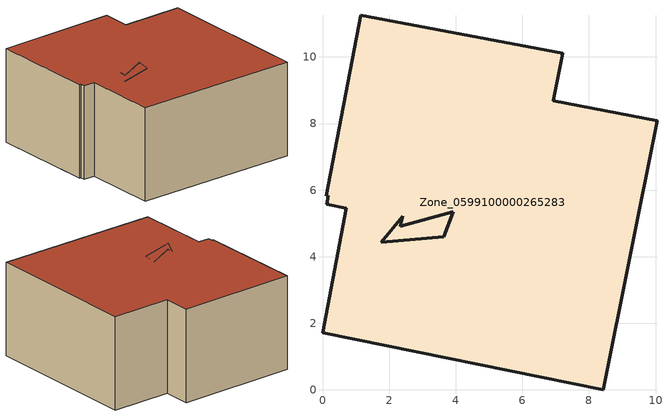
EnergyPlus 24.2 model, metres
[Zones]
Zone_0599100000265283
 floor ground (C_G): 0.71,5.46 0.13,5.58 0.17,5.83 0.11,5.84 1.14,11.26 7.21,10.11 6.93,8.68 10.04,8.09 8.44,0 0,1.71 z0; 3.93,5.35 2.34,4.91 2.41,5.22 1.76,4.44 3.64,4.61 z0
 wall outside (C_F): 8.44,0 10.04,8.09 6.93,8.68 7.21,10.11 1.14,11.26 0.11,5.84 0.17,5.83 0.13,5.58 0.71,5.46 0,1.71 8.44,0 / 3.64,4.61 1.76,4.44 2.41,5.22 2.34,4.91 3.93,5.35 3.64,4.61 z0:4.83
 roof outside (C_R): 0.13,5.58 0.71,5.46 0,1.71 8.44,0 10.04,8.09 6.93,8.68 7.21,10.11 1.14,11.26 0.11,5.84 0.17,5.83 z4.83; 2.34,4.91 3.93,5.35 3.64,4.61 1.76,4.44 2.41,5.22 z4.83
[BUILDING]
Pand.0599100000265283: North Axis=0; Terrain=City; Loads Convergence Tolerance Value=0.04; Temperature Convergence Tolerance Value=0.4; Solar Distribution=FullExterior; Maximum Number of Warmup Days=25; Minimum Number of Warmup Days=1
[Site:Location]
Rotterdam.The.Hague.AP_ZH_NLD Design_Conditions: Latitude=51.96; Longitude=4.45; Time Zone=1; Elevation=-4.5
[SITE:GROUNDTEMPERATURE:BUILDINGSURFACE]
18, 18, 18, 18, 18, 18, 18, 18, 18, 18, 18, 18
[MATERIAL] Thermal Absorptance=0.9; Solar Absorptance=0.7; Visible Absorptance=0.7
Name | Roughness | Thickness | Conductivity | Density | Specific Heat
G.TC.1946 | MediumSmooth | 0.15 | 1 | 540 | 1210
F.TC.1946 | Rough | 0.3 | 0.857143 | 1920 | 840
R.TC.1946 | MediumRough | 0.2 | 0.909091 | 1500 | 1000
[CONSTRUCTION]
C_G: G.TC.1946
C_F: F.TC.1946
C_R: R.TC.1946
[ZONE]
Zone_0599100000265283: Type=1; Multiplier=1; Ceiling Height=Autocalculate; Volume=Autocalculate; Floor Area=autocalculate; Part of Total Floor Area=Yes
[ZONEINFILTRATION:DESIGNFLOWRATE]
Infil_Zone_0599100000265283: Zone or ZoneList or Space or SpaceList=Zone_0599100000265283; Schedule=AlwaysOn; Design Flow Rate Calculation Method=Flow/Area; Flow Rate per Floor Area=0.003; Constant Term Coefficient=1; Temperature Term Coefficient=0; Velocity Term Coefficient=0; Velocity Squared Term Coefficient=0
[HVACTEMPLATE:ZONE:IDEALLOADSAIRSYSTEM]
Zone_0599100000265283: Maximum Heating Supply Air Temperature=50; Minimum Cooling Supply Air Temperature=13; Maximum Heating Supply Air Humidity Ratio=0.0156; Minimum Cooling Supply Air Humidity Ratio=0.0077; Heating Limit=NoLimit; Cooling Limit=NoLimit; Dehumidification Control Type=ConstantSensibleHeatRatio; Cooling Sensible Heat Ratio=0.7; Dehumidification Setpoint=60; Humidification Control Type=None; Humidification Setpoint=30; Outdoor Air Method=None; Outdoor Air Flow Rate per Person=0.00944; Outdoor Air Flow Rate per Zone Floor Area=0; Outdoor Air Flow Rate per Zone=0; Demand Controlled Ventilation Type=None; Outdoor Air Economizer Type=NoEconomizer; Heat Recovery Type=None; Sensible Heat Recovery Effectiveness=0.7; Latent Heat Recovery Effectiveness=0.65
[ZONECONTROL:THERMOSTAT]
ThermostatControl_Zone_0599100000265283: Zone or ZoneList=Zone_0599100000265283; Control Type Schedule=DualSetpointControlType; Control 1=Thermostat_Zone_0599100000265283; Temperature Difference Between Cutout And Setpoint=0
[THERMOSTATSETPOINT:DUALSETPOINT]
Thermostat_Zone_0599100000265283: Heating Setpoint Temperature Schedule=HeatingSetpoint_Zone_0599100000265283; Cooling Setpoint Temperature Schedule=CoolingSetpoint_Zone_0599100000265283
[SCHEDULE:COMPACT]
HeatingSetpoint_Zone_0599100000265283: Through: 12/31, For: AllDays, Until: 24:00, 21
CoolingSetpoint_Zone_0599100000265283: Through: 12/31, For: AllDays, Until: 24:00, 24
DualSetpointControlType: Through: 12/31, For: AllDays, Until: 24:00, 4
AlwaysOn: Through: 12/31, For: AllDays, Until: 24:00, 1
